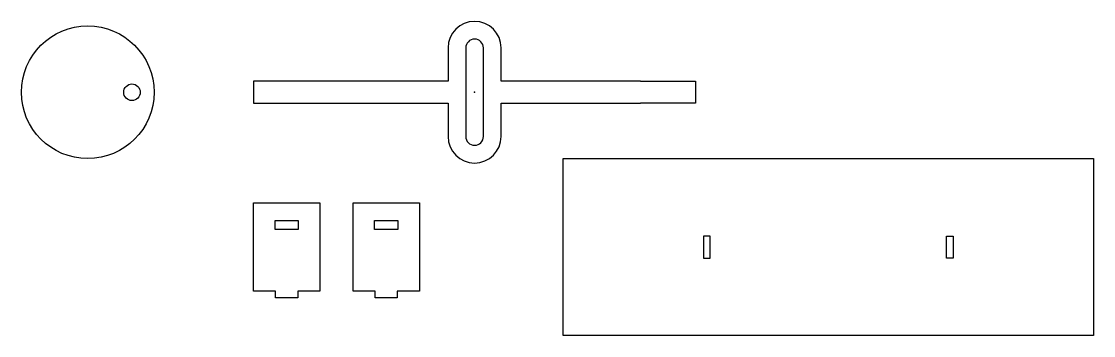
# Model space of a CAD drawing. Header units: millimetres. Extents: x 95 to 580, y -110 to 32.
import ezdxf

# ---------------------------------------------------------------- set-up
doc = ezdxf.new("R2010")
doc.units = ezdxf.units.MM
doc.layers.get('0').update_dxf_attribs({"linetype": 'CONTINUOUS'})

msp = doc.modelspace()

# ---------------------------------------------------------------- linework, layer by layer
for p, q in [((288, 20), (288, 5)), ((312, 5), (312, 20)), ((225, 5), (200, 5)), ((200, 5), (200, -5)), ((288, 5), (225, 5)), ((375, 5), (312, 5)), ((375, 5), (400, 5)), ((400, 5), (400, -5)), ((200, -5), (225, -5)), ((225, -5), (288, -5)), ((288, -5), (288, -20)), ((312, -20), (312, -5)), ((312, -5), (375, -5)), ((400, -5), (375, -5))]:
    msp.add_line(p, q)
msp.add_lwpolyline([(304, -20), (304, 20, 1), (296, 20), (296, -20, 1)], format="xyb", close=True)
for points in [[(340, -30), (580, -30), (580, -110), (340, -110)], [(200, -50), (230, -50), (230, -90), (220, -90), (220, -93), (210, -93), (210, -90), (200, -90)], [(245, -50), (275, -50), (275, -90), (265, -90), (265, -93), (255, -93), (255, -90), (245, -90)], [(209.75, -58), (220.25, -58), (220.25, -62), (209.75, -62)], [(254.75, -58), (265.25, -58), (265.25, -62), (254.75, -62)], [(406.5, -65), (403.5, -65), (403.5, -75), (406.5, -75)], [(516.5, -75), (513.5, -75), (513.5, -65), (516.5, -65)]]:
    msp.add_lwpolyline(points, close=True)
for centre, radius in [((125, 0), 30), ((145, 0), 3.75)]:
    msp.add_circle(centre, radius)
for centre, start, end in [((300, 20), 0, 180), ((300, -20), -180, 0)]:
    msp.add_arc(centre, 12, start, end)
msp.add_point((300, 0))
msp.add_point((300, 0))

doc.saveas('drawing.dxf')
